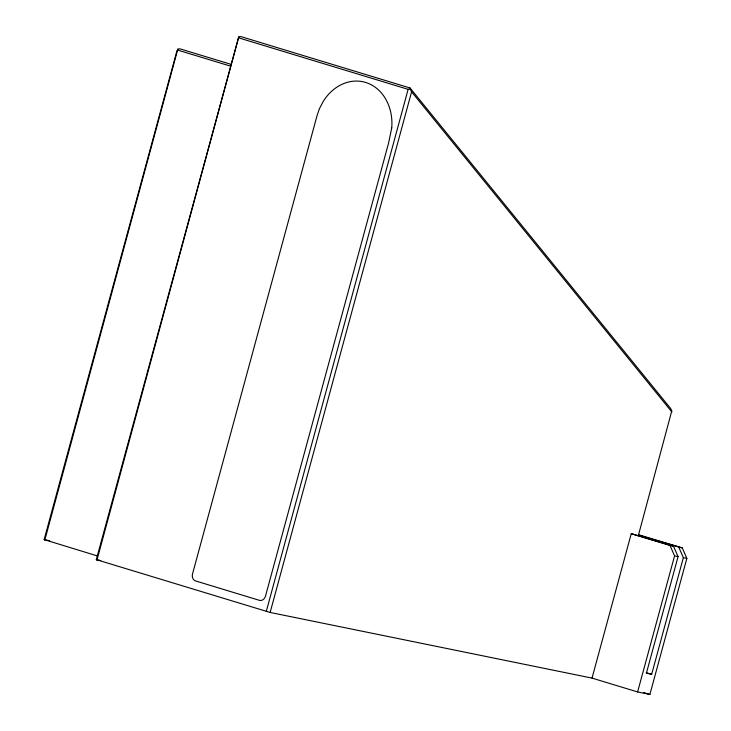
<?xml version="1.0" encoding="UTF-8"?>
<svg xmlns="http://www.w3.org/2000/svg" width="731" height="731" viewBox="0 0 731 731"><rect width="100%" height="100%" fill="white"/><g stroke="black" fill="none" stroke-linecap="round" stroke-linejoin="round"><path stroke-width="1.1" d="M97.232 555.889L44.143 539.606L176.829 51.261L177.825 49.151L179.826 48.794L231.16 64.383M44.838 539.971L177.825 49.151M96.3 559.635L238.745 36.915L240.746 36.55L410.027 87.976L670.555 408.401L671.798 410.813L638.446 535.156L682.279 547.958L686.857 558.374L649.886 694.45L637.606 691.946L592.028 678.103L270.141 612.45L96.3 559.635L100.75 560.549M96.985 560.01L238.745 36.915M266.276 611.436L408.126 89.337L410.118 88.972L411.59 91.832L671.908 412.001M270.141 612.45L411.59 91.832M592.028 678.103L631.255 533.694L673.498 546.176L678.076 556.583L646.387 673.224L651.668 674.293L683.357 557.662L678.779 547.245M637.606 691.946L674.576 555.871L669.998 545.463L631.255 533.694M669.998 545.463L673.498 546.176M674.576 555.871L678.076 556.583M683.357 557.662L686.857 558.374M44.143 539.606L49.653 540.73M238.836 37.911L408.126 89.337M177.916 50.156L230.375 66.082M638.592 534.69L682.279 547.958M646.241 672.648L651.668 674.293M643.417 692.485L649.886 694.45M410.027 87.976L410.118 88.972M391.743 127.907L388.536 143.258L265.49 596.167A5.757 4.761 -78.5 0 1 259.414 600.334L195.561 580.935A5.757 4.761 -78.5 0 1 192.509 573.99L317.007 115.772L319.319 108.937L323.157 101.518A46.09 38.085 -78.5 0 1 367.739 83.17A46.09 38.085 -78.5 0 1 391.743 127.907"/></g></svg>
